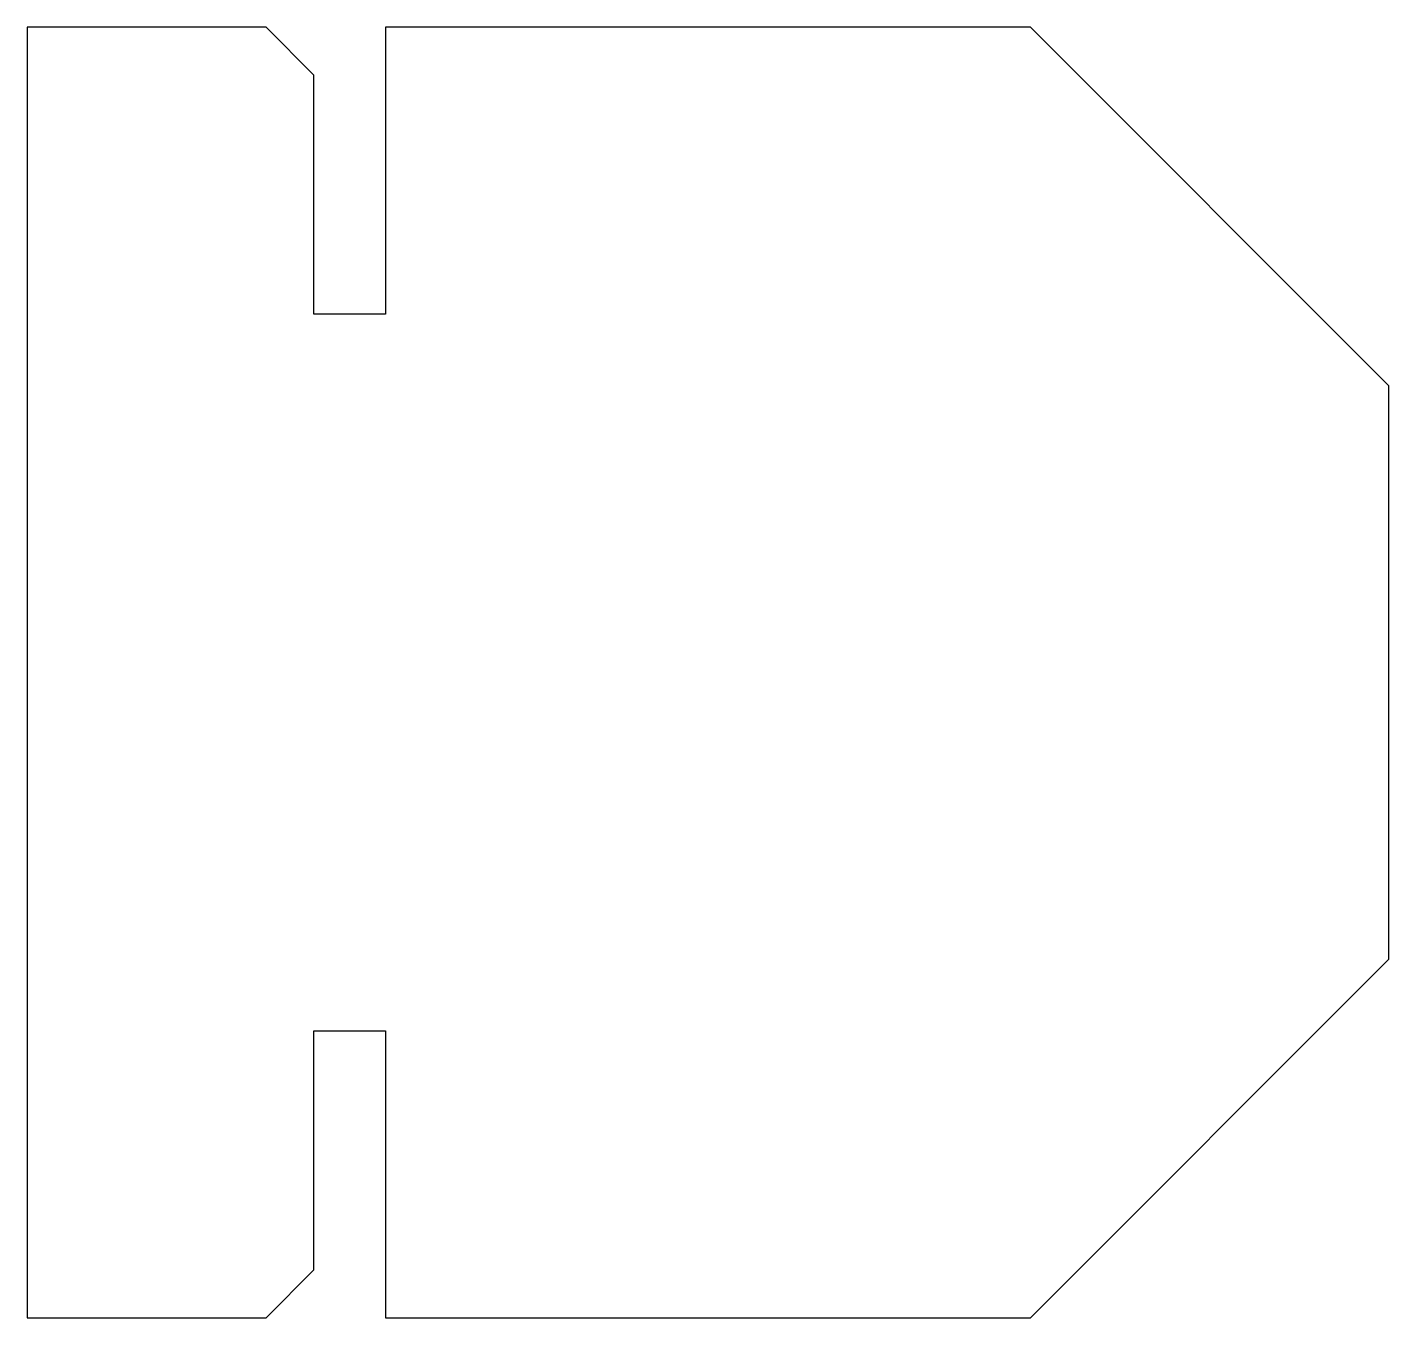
# Model space of a CAD drawing. Header units: millimetres. Extents: x 1239.2 to 1296.2, y 691.9 to 745.9.
import ezdxf

# ---------------------------------------------------------------- set-up
doc = ezdxf.new("R2010")
doc.units = ezdxf.units.MM

msp = doc.modelspace()

# ---------------------------------------------------------------- linework, layer by layer
for points in [[(1254.213, 745.894), (1254.213, 733.894), (1251.213, 733.894), (1251.213, 743.894), (1249.213, 745.894), (1239.213, 745.894), (1239.213, 691.894), (1249.213, 691.894), (1251.213, 693.894), (1251.213, 703.894), (1254.213, 703.894), (1254.213, 691.894)], [(1254.213, 691.894), (1281.213, 691.894), (1296.213, 706.894), (1296.213, 730.894), (1281.213, 745.894), (1254.213, 745.894)]]:
    msp.add_lwpolyline(points)

doc.saveas('drawing.dxf')
